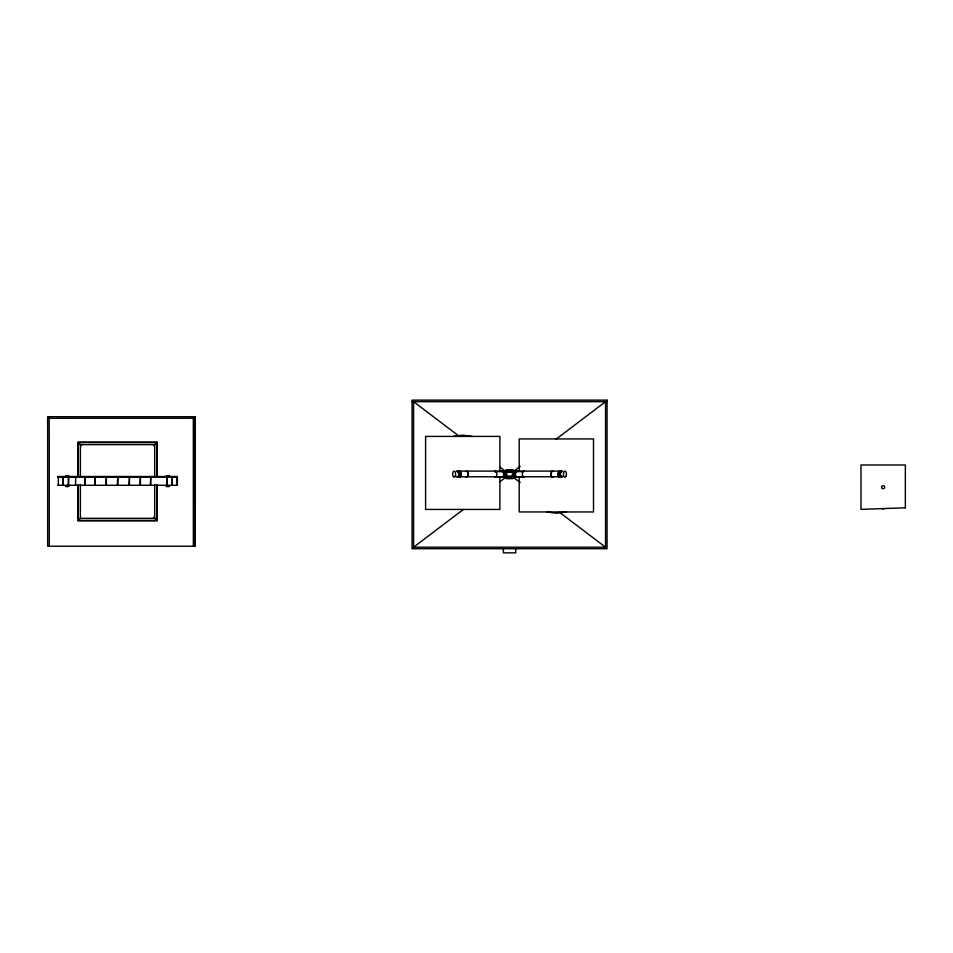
<?xml version="1.0" encoding="UTF-8"?>
<svg xmlns="http://www.w3.org/2000/svg" width="953" height="953" viewBox="0 0 953 953"><rect width="100%" height="100%" fill="white"/><g stroke="black" fill="none" stroke-linecap="round" stroke-linejoin="round"><path stroke-width="1.43" d="M559.899 473.867L559.899 474.499M496.096 476.762L496.346 476.381A3.097 1.549 -90 0 0 496.346 471.997L496.096 471.616M523.018 471.616L522.768 471.997A3.097 1.549 -90 0 0 522.768 476.381L523.018 476.762M78.325 485.137L78.325 520.362L80.386 518.301L154.684 518.301L154.684 484.41M153.647 445.67L156.745 442.573L156.745 476.333M561.913 475.976L560.876 475.976L560.364 474.189A2.061 1.036 -90 0 1 560.876 472.402M458.607 435.819L413.59 401.689L413.59 547.201L463.349 509.474M500.075 481.634L506.007 477.143M514.298 470.853L520.219 466.362M555.766 439.416L605.536 401.689L605.536 547.201L413.59 547.201M453.14 436.414L462.753 435.152L472.366 436.414M508.842 477.286L510.284 477.286M565.975 511.952L556.361 513.226L546.748 511.952M412.053 401.689L607.061 401.689M194.972 416.735L47.65 416.735L47.65 546.224L194.972 546.224L194.972 416.735L194.972 546.224M193.304 418.248L49.199 418.284L49.199 416.735L49.27 546.224M78.325 476.333L78.325 442.573L156.745 442.573M506.281 470.687L512.821 470.687M506.246 470.842L512.881 470.842M456.416 471.092L562.699 471.092M495.262 471.616L523.864 471.616M561.674 471.616L559.602 471.616A2.573 1.287 -90 0 0 558.315 474.189A2.573 1.287 -90 0 0 559.602 476.762L561.674 476.762M458.762 474.189L460.096 474.189M559.018 474.189L560.364 474.189M65.709 475.738L68.759 475.738M166.298 475.738L169.348 475.738M65.709 476.25L68.759 476.25M166.298 476.25L169.348 476.25M57.692 476.512L177.377 476.512M510.939 476.762L523.864 476.762M57.692 477.024L177.377 477.024L177.377 485.28L57.692 485.28M58.336 477.536L58.371 485.28M75.68 477.536L75.525 485.28M506.246 477.536L512.881 477.536M506.305 477.679L512.833 477.679M65.709 486.054L68.759 486.054M166.298 486.054L169.348 486.054M65.709 486.566L68.759 486.566M166.298 486.566L169.348 486.566M78.325 520.362L156.745 520.362L156.745 485.137M500.075 467.256L506.007 471.747M513.119 477.143L520.219 482.528M559.328 512.166L605.536 547.201M457.988 472.188L458.619 473.153M153.647 517.265L156.745 520.362M78.325 442.573L81.422 445.67M883.169 508.592L883.169 509.367M562.699 476.762L456.416 476.762M519.218 471.068L519.218 438.928L593.505 438.928L593.505 511.952L519.218 511.952L519.218 476.905M515.752 548.725L515.752 552.859L503.375 552.859L503.375 548.725M513.989 471.092L513.989 477.286M513.691 471.092L513.691 477.286M509.557 477.286L495.262 476.762A2.573 1.287 -90 0 1 494.929 476.679M505.507 471.092L505.435 477.286M499.896 471.473L499.896 436.414L425.61 436.414L425.61 509.438L499.896 509.438L499.896 477.31M193.304 416.699L193.352 546.224M176.865 477.024L176.865 485.28M172.29 485.28L172.29 477.536L172.1 485.28M166.942 485.28L166.942 477.536L166.656 485.28M157.257 476.262L157.257 442.061L77.812 442.061L77.812 476.262M157.257 485.184L157.257 520.874L77.812 520.874L77.812 485.184M154.684 477.048L154.684 444.634L80.386 444.634L80.386 477.048M150.729 485.28L150.729 477.536L150.3 485.28M140.413 485.28L140.413 477.536L139.936 485.28M129.453 485.28L129.453 477.536L128.953 485.28M117.791 485.28L117.791 477.536L117.279 485.28M106.379 485.28L106.379 477.536L105.866 485.28M95.133 485.28L95.133 477.536L94.657 485.28M84.984 485.28L84.984 477.536L84.555 485.28M80.386 484.41L80.386 518.301M68.556 485.28L68.556 477.536L68.271 485.28M62.981 485.28L62.981 477.536L62.779 485.28M510.594 475.976A2.061 2.061 0 0 1 510.093 476.178M509.557 476.25A2.061 2.061 0 0 1 508.533 475.976M509.021 472.188A2.061 2.061 0 0 1 510.093 472.188M502.005 471.199A3.097 1.549 -90 0 1 503.946 474.594A3.097 1.549 -90 0 1 501.635 476.869M466.267 471.199A3.097 1.549 -90 0 1 468.197 474.594A3.097 1.549 -90 0 1 465.886 476.869M502.743 471.699A2.573 1.287 -90 0 1 503.518 472.902M503.649 473.522A2.573 1.287 -90 0 1 502.743 476.679M466.994 471.699A2.573 1.287 -90 0 1 467.947 474.189A2.573 1.287 -90 0 1 466.994 476.679M494.929 471.699A2.573 1.287 -90 0 1 496.168 472.366M495.262 477.286A3.097 1.549 -90 0 1 494.488 476.869M494.857 471.199A3.097 1.549 -90 0 1 495.262 471.092M459.108 471.199A3.097 1.549 -90 0 1 461.049 474.594A3.097 1.549 -90 0 1 458.738 476.869M459.513 471.616A2.573 1.287 -90 0 1 460.787 473.855A2.573 1.287 -90 0 1 459.846 476.679M457.976 471.997A3.097 1.549 -90 0 1 460.156 471.997A3.097 1.549 -90 0 1 460.156 476.381A3.097 1.549 -90 0 1 457.976 476.381M458.798 472.188A2.061 1.036 -90 0 1 460.085 474.451A2.061 1.036 -90 0 1 458.548 475.976M457.285 471.306A3.014 1.501 -90 0 1 459.227 474.475A3.014 1.501 -90 0 1 457.023 476.845M458.238 475.976A2.061 1.036 -90 0 1 457.988 476.178M517.491 476.869A3.097 1.549 -90 0 1 515.37 475.738A3.097 1.549 -90 0 1 515.942 471.509M517.11 471.199A3.097 1.549 -90 0 0 516.312 471.199A3.097 1.549 -90 0 1 516.669 471.199M553.228 476.869A3.097 1.549 -90 0 1 550.917 474.594A3.097 1.549 -90 0 1 552.859 471.199M516.073 476.417A2.573 1.287 -90 0 1 516.073 471.961M552.121 476.679A2.573 1.287 -90 0 1 551.549 476.012M551.346 475.476A2.573 1.287 -90 0 1 551.346 472.902M551.549 472.366A2.573 1.287 -90 0 1 552.121 471.699M523.531 476.679A2.573 1.287 -90 0 1 522.947 476.012M524.638 476.869A3.097 1.549 -90 0 1 523.864 477.286M523.864 471.092A3.097 1.549 -90 0 1 524.257 471.199M560.948 475.738A3.097 1.549 -90 0 1 558.72 476.726A3.097 1.549 -90 0 1 558.422 472.2A3.097 1.549 -90 0 1 560.698 471.997M561.388 475.738A3.097 1.549 -90 0 1 559.161 476.726A3.097 1.549 -90 0 1 558.863 472.2A3.097 1.549 -90 0 1 561.15 471.997M560.567 475.976A2.061 1.036 -90 0 1 559.03 474.451A2.061 1.036 -90 0 1 560.316 472.188M561.829 477.072A3.014 1.501 -90 0 1 559.887 474.284A3.014 1.501 -90 0 1 561.734 471.258M561.126 472.188A2.061 1.036 -90 0 1 561.662 472.188M517.038 476.869A3.097 1.549 -90 0 1 516.264 477.286M905.35 507.818L860.976 509.367L860.976 464.993L905.35 464.993L905.35 507.818M607.061 400.141L412.053 400.141L412.053 548.725L607.061 548.725L607.061 400.141M512.821 469.698L506.281 469.698L506.305 478.668L512.833 478.668L512.821 469.698M507.508 476.381A3.014 3.014 0 0 0 512.488 474.868A3.014 3.014 0 0 0 508.688 471.306A3.014 3.014 0 0 0 507.508 476.381M882.395 488.52A1.549 1.549 0 0 0 884.718 487.174A1.549 1.549 0 0 0 882.395 485.839A1.549 1.549 0 0 0 882.395 488.52M455.248 476.238A3.014 1.501 -90 0 0 454.498 471.258A3.014 1.501 -90 0 0 452.711 475.059A3.014 1.501 -90 0 0 455.248 476.238M566.07 476.238A3.014 1.501 -90 0 0 565.308 471.258A3.014 1.501 -90 0 0 563.521 475.059A3.014 1.501 -90 0 0 566.07 476.238"/></g></svg>
